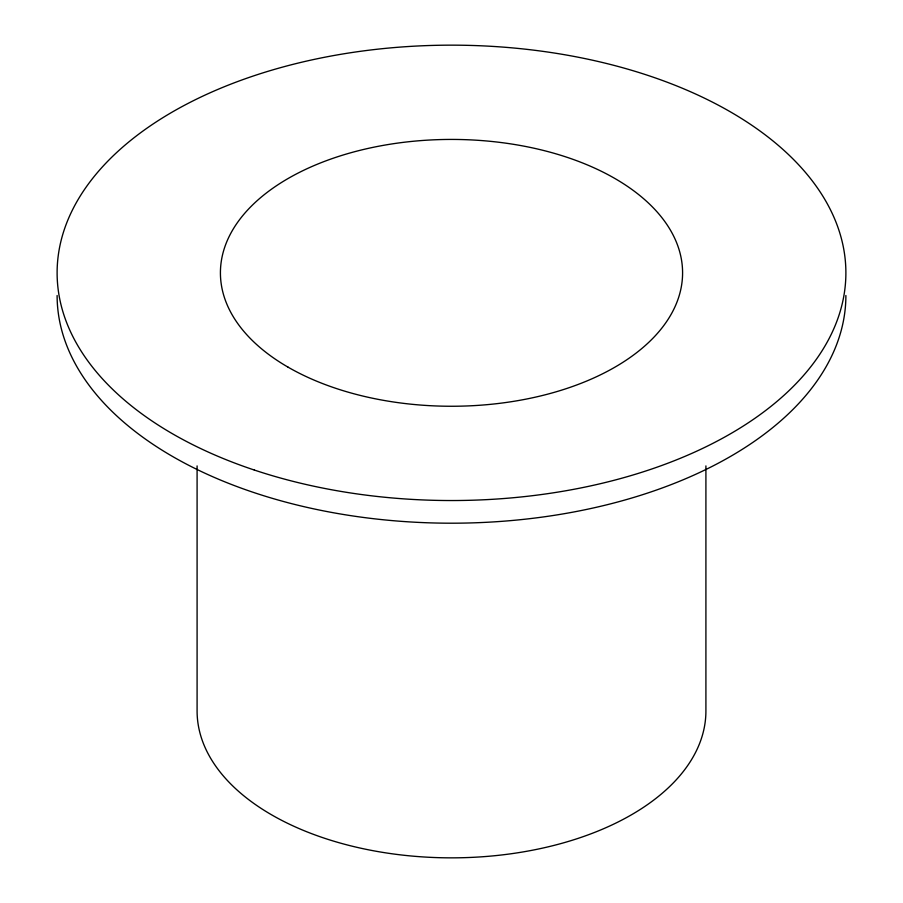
<?xml version="1.0" encoding="UTF-8"?>
<svg xmlns="http://www.w3.org/2000/svg" width="903" height="903" viewBox="0 0 903 903"><rect width="100%" height="100%" fill="white"/><g stroke="black" fill="none" stroke-linecap="round" stroke-linejoin="round"><path stroke-width="1.35" d="M705.909 465.914L705.909 710.966A254.409 146.884 0 0 1 451.5 857.85A254.409 146.884 0 0 1 197.091 710.966L197.091 465.914M845.885 295.507A394.385 227.691 0 0 1 451.5 523.198A394.385 227.691 0 0 1 57.115 295.507M288.102 367.182A231.089 133.418 0 0 0 674.71 307.381A231.089 133.418 0 0 0 391.688 143.972A231.089 133.418 0 0 0 288.102 367.182M254.307 470.034A394.385 227.691 0 0 0 845.885 272.841A394.385 227.691 0 0 0 254.307 75.66A394.385 227.691 0 0 0 254.307 470.034"/></g></svg>
